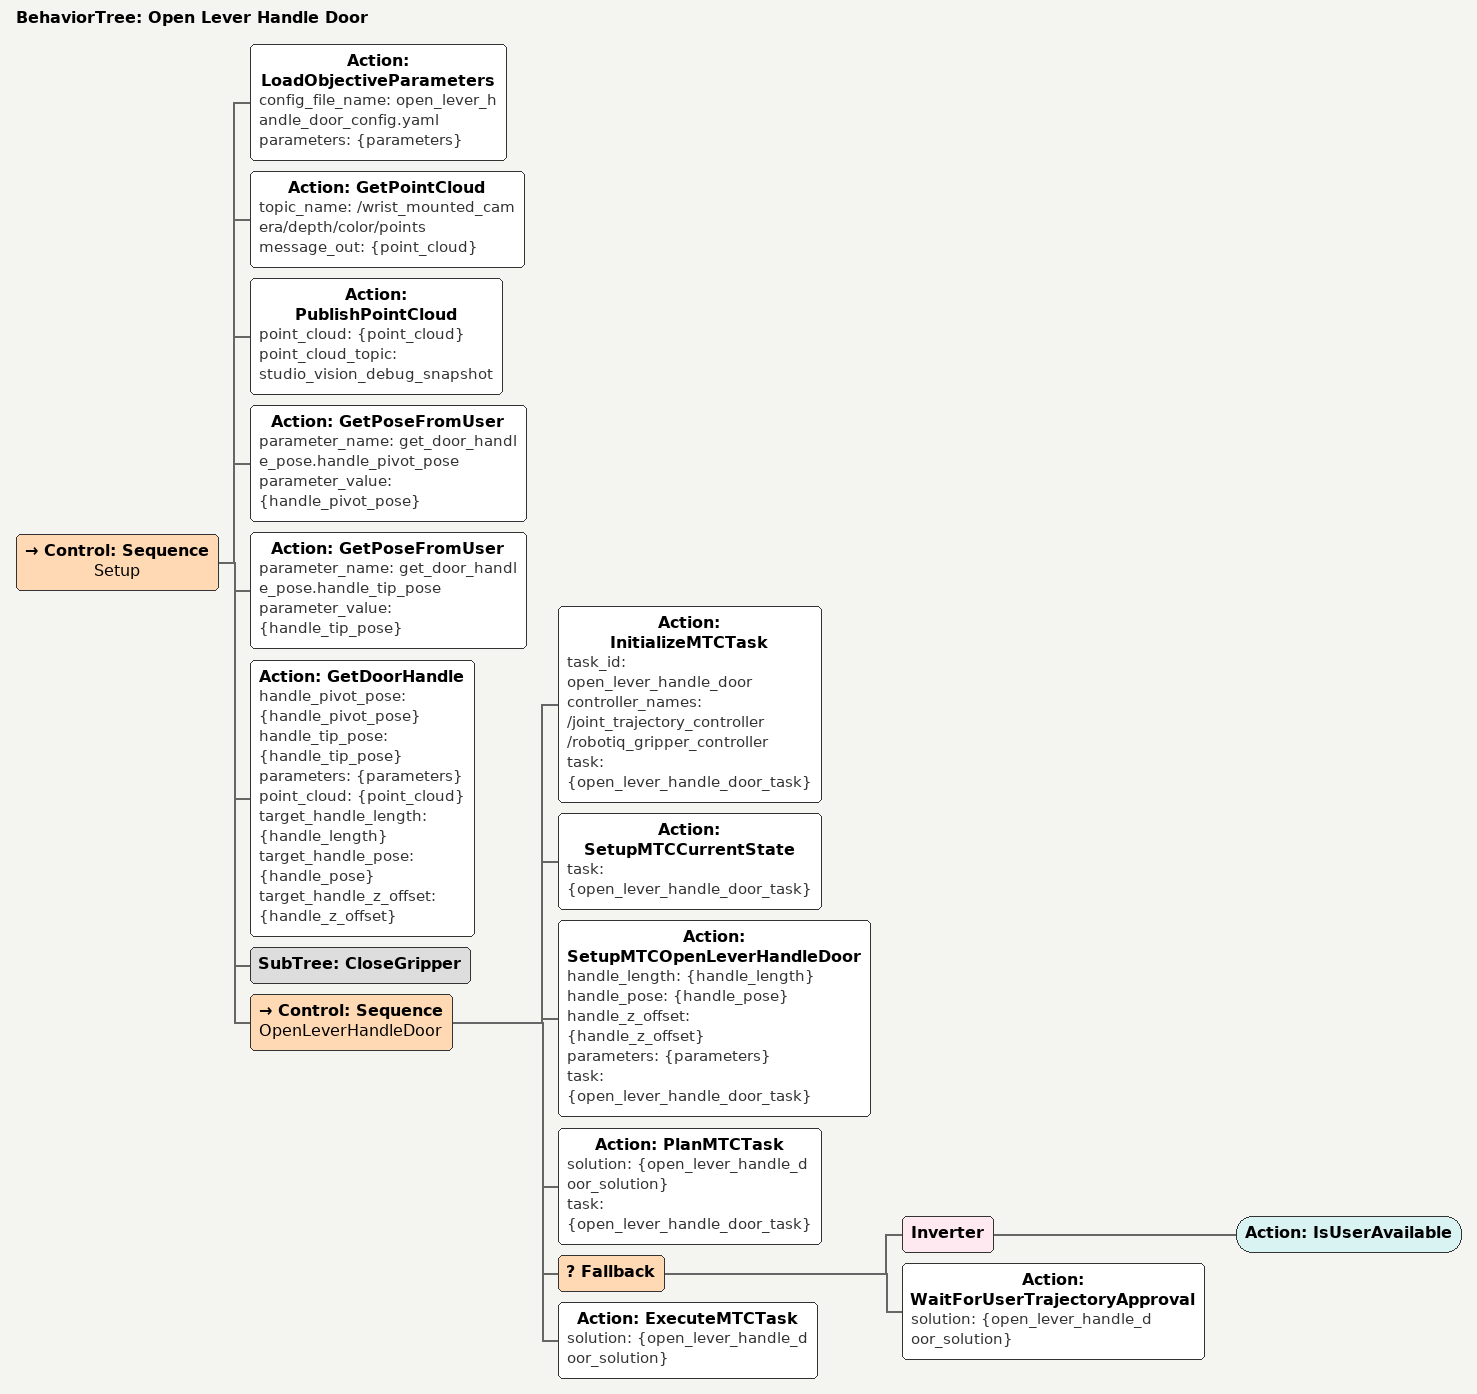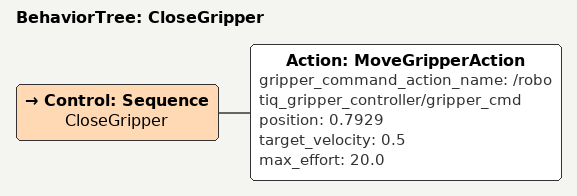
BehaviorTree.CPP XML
<?xml version="1.0"?>
<root BTCPP_format="4" main_tree_to_execute="Open Lever Handle Door">
    <BehaviorTree ID="Open Lever Handle Door" _description="Open a lever handle door by turning the handle and pushing the door">
        <Control ID="Sequence" name="Setup">
            <Action ID="LoadObjectiveParameters" config_file_name="open_lever_handle_door_config.yaml" parameters="{parameters}"/>
            <Action ID="GetPointCloud" topic_name="/wrist_mounted_camera/depth/color/points" message_out="{point_cloud}" />
            <Action ID="PublishPointCloud" point_cloud="{point_cloud}" point_cloud_topic="studio_vision_debug_snapshot"/>
            <Action ID="GetPoseFromUser" parameter_name="get_door_handle_pose.handle_pivot_pose" parameter_value="{handle_pivot_pose}" />
            <Action ID="GetPoseFromUser" parameter_name="get_door_handle_pose.handle_tip_pose" parameter_value="{handle_tip_pose}" />
            <Action ID="GetDoorHandle" handle_pivot_pose="{handle_pivot_pose}" handle_tip_pose="{handle_tip_pose}" parameters="{parameters}" point_cloud="{point_cloud}" target_handle_length="{handle_length}" target_handle_pose="{handle_pose}" target_handle_z_offset="{handle_z_offset}"/>
            <SubTree ID="CloseGripper"/>
            <Control ID="Sequence" name="OpenLeverHandleDoor">
                <Action ID="InitializeMTCTask" task_id="open_lever_handle_door" controller_names="/joint_trajectory_controller /robotiq_gripper_controller" task="{open_lever_handle_door_task}"/>
                <Action ID="SetupMTCCurrentState" task="{open_lever_handle_door_task}"/>
                <Action ID="SetupMTCOpenLeverHandleDoor" handle_length="{handle_length}" handle_pose="{handle_pose}" handle_z_offset="{handle_z_offset}" parameters="{parameters}" task="{open_lever_handle_door_task}"/>
                <Action ID="PlanMTCTask" solution="{open_lever_handle_door_solution}" task="{open_lever_handle_door_task}"/>
                <Fallback>
                    <Inverter>
                        <Action ID="IsUserAvailable"/>
                    </Inverter>
                    <Action ID="WaitForUserTrajectoryApproval" solution="{open_lever_handle_door_solution}"/>
                </Fallback>
                <Action ID="ExecuteMTCTask" solution="{open_lever_handle_door_solution}"/>
            </Control>
        </Control>
    </BehaviorTree>
    <BehaviorTree ID="CloseGripper">
        <Control ID="Sequence" name="CloseGripper">
            <Action ID="MoveGripperAction" gripper_command_action_name="/robotiq_gripper_controller/gripper_cmd" position="0.7929" target_velocity="0.5" max_effort="20.0" />
        </Control>
    </BehaviorTree>
</root>
